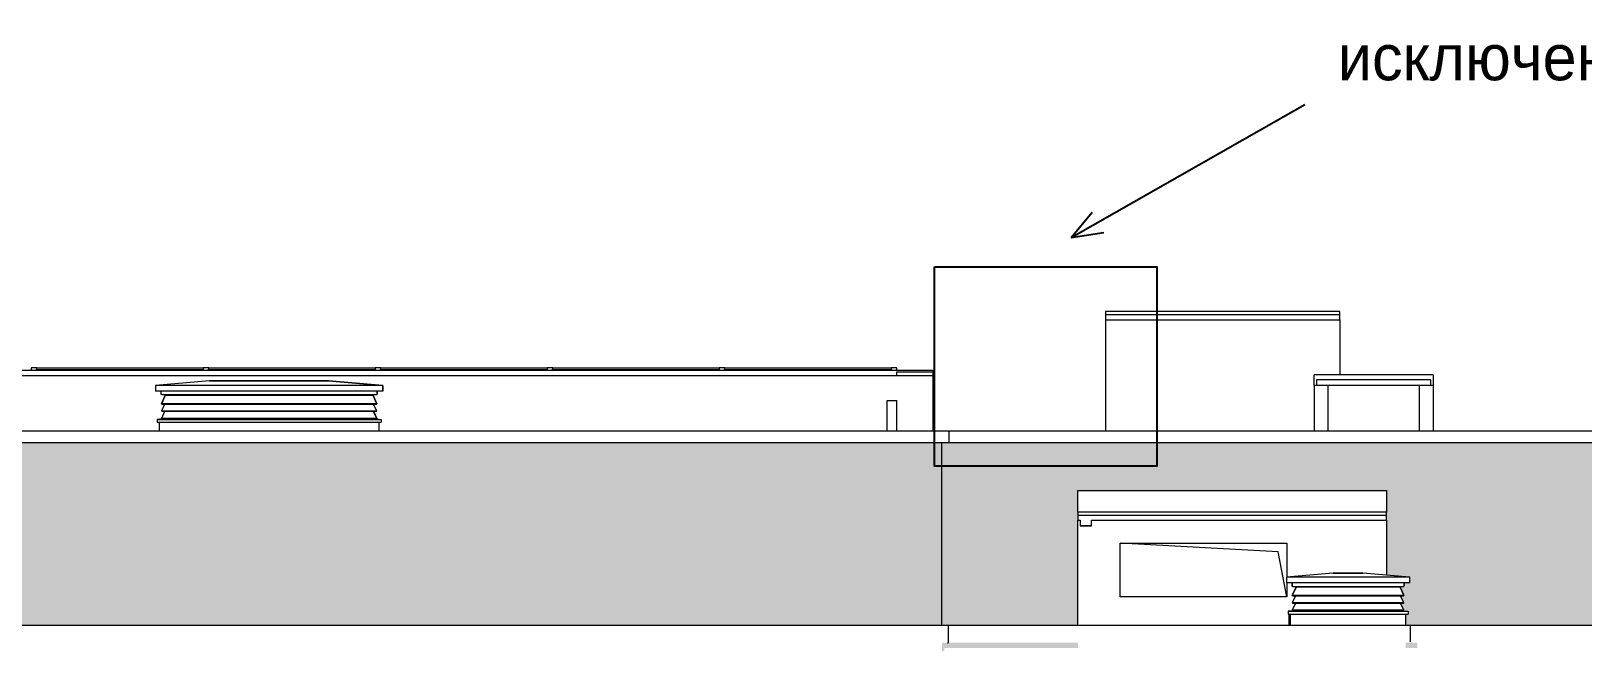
# Model space of a CAD drawing. Header units: millimetres. Extents: x 3914 to 319671, y -18248 to 19136.
# Drawn here: x 116170 to 129755, y 13783 to 19136 of the extents above; entities that cross this region are included whole.
import ezdxf

# ---------------------------------------------------------------- set-up
doc = ezdxf.new("R2010")
doc.units = ezdxf.units.MM
for name, color, linetype, lineweight in [('A-FLOR', 7, 'Continuous', 9), ('A-GENM', 7, 'Continuous', 9), ('A-GLAZ', 7, 'Continuous', 9), ('A-GLAZ-1', 7, 'Continuous', 5), ('A-GLAZ-CWMG', 7, 'Continuous', 9), ('A-ROOF', 7, 'Continuous', 9), ('A-WALL', 7, 'Continuous', 5), ('A-WALL-PATT', 7, 'Continuous', 5), ('I-WALL', 7, 'Continuous', 5), ('S-BEAM', 7, 'Continuous', 9)]:
    doc.layers.add(name, color=color, linetype=linetype, lineweight=lineweight)

# ---------------------------------------------------------------- blocks, each defined once
blk = doc.blocks.new('парапет - парапет-18575254-АР2_ТР1_Фасад 1-___')
at = {"layer": 'A-GENM'}
for p in [(75998, 13930), (85008, 13783)]:
    blk.add_line(p, (85008, 13930), dxfattribs=at)
blk.add_open_spline([(85000, 13776), (85001, 13776), (85001, 13776), (85002, 13776), (85003, 13776), (85004, 13776), (85004, 13777), (85005, 13777), (85006, 13778), (85006, 13778), (85007, 13779), (85007, 13780), (85008, 13781), (85008, 13782), (85008, 13783)], degree=3, knots=[-0.7777778, -0.7777778, -0.7777778, -0.7777778, -0.7222222, -0.6666667, -0.6111111, -0.5555556, -0.5, -0.4444444, -0.3888889, -0.3333333, -0.2777778, -0.2222222, -0.1111111, 0, 0, 0, 0], dxfattribs=at)
blk = doc.blocks.new('парапет4 - парапет-20644611-АР2_ТР1_Фасад 1-___')
at = {"layer": 'A-GENM'}
for p, q in [((85008, 13930), (89050, 13930)), ((89050, 13930), (125390, 13930)), ((89050, 13930), (89050, 13783))]:
    blk.add_line(p, q, dxfattribs=at)
blk = doc.blocks.new('Прямоугольный импост - Рядовой 50х195-26181072-АР2_ТР1_Фасад 1-___')
at = {"layer": 'A-GLAZ-CWMG'}
for p, q in [((83049, 16168), (83049, 16185)), ((83049, 16185), (84505, 16185)), ((83049, 16167), (83049, 16168)), ((83049, 16168), (84505, 16168)), ((83049, 16165), (83049, 16167)), ((84505, 16167), (83049, 16167)), ((84505, 16185), (84505, 16168)), ((84505, 16168), (84505, 16167)), ((84505, 16167), (84505, 16165))]:
    blk.add_line(p, q, dxfattribs=at)
blk = doc.blocks.new('Прямоугольный импост - Рядовой 50х195-26181075-АР2_ТР1_Фасад 1-___')
at = {"layer": 'A-GLAZ-CWMG'}
for p, q in [((84555, 16185), (84505, 16185)), ((84505, 16185), (84505, 16168)), ((84505, 16168), (84515, 16168)), ((84515, 16168), (84515, 16165)), ((84545, 16168), (84555, 16168)), ((84545, 16165), (84545, 16168)), ((84555, 16168), (84555, 16185)), ((84555, 16168), (84555, 16165))]:
    blk.add_line(p, q, dxfattribs=at)
blk = doc.blocks.new('Прямоугольный импост - Рядовой 50х195-26181069-АР2_ТР1_Фасад 1-___')
at = {"layer": 'A-GLAZ-CWMG'}
for p, q in [((83049, 16185), (82999, 16185)), ((82999, 16185), (82999, 16168)), ((82999, 16168), (83009, 16168)), ((83009, 16168), (83009, 16165)), ((83039, 16168), (83049, 16168)), ((83039, 16165), (83039, 16168)), ((83049, 16168), (83049, 16185))]:
    blk.add_line(p, q, dxfattribs=at)
blk = doc.blocks.new('ЗВ_Общее_Ламель_СКБ_Полоса - ЗВ_Общее_Ламель_СКБ_Полоса-28282356-АР2_ТР1_Фасад 1-___')
at = {"layer": 'S-BEAM'}
for p, q in [((88045, 14187), (88017, 14126)), ((88993, 14126), (88965, 14187)), ((88017, 14126), (88021, 14124)), ((88993, 14126), (88017, 14126)), ((88021, 14124), (88989, 14124)), ((88989, 14124), (88993, 14126))]:
    blk.add_line(p, q, dxfattribs=at)
blk = doc.blocks.new('ЗВ_Общее_Ламель_СКБ_Полоса - ЗВ_Общее_Ламель_СКБ_Полоса-28282357-АР2_ТР1_Фасад 1-___')
at = {"layer": 'S-BEAM'}
for p, q in [((88017, 14190), (88050, 14262)), ((88021, 14187), (88017, 14190))]:
    blk.add_line(p, q, dxfattribs=at)
blk = doc.blocks.new('ЗВ_Общее_Ламель_СКБ_Полоса - ЗВ_Общее_Ламель_СКБ_Полоса-V146-АР2_ТР1_Фасад 1-___')
at = {"layer": 'S-BEAM'}
for p, q in [((88960, 14262), (88993, 14190)), ((88993, 14190), (88989, 14187))]:
    blk.add_line(p, q, dxfattribs=at)
blk = doc.blocks.new('ЗВ_Общее_Ламель_СКБ_Полоса - ЗВ_Общее_Ламель_СКБ_Полоса-V147-АР2_ТР1_Фасад 1-___')
at = {"layer": 'S-BEAM'}
for p, q in [((88050, 14262), (88017, 14190)), ((88017, 14190), (88021, 14187)), ((88993, 14190), (88017, 14190)), ((88021, 14187), (88989, 14187)), ((88960, 14262), (88050, 14262)), ((88993, 14190), (88960, 14262)), ((88989, 14187), (88993, 14190))]:
    blk.add_line(p, q, dxfattribs=at)
blk = doc.blocks.new('ЗВ_Общее_Труба профильная_СКБ - ЗВ_Общее_Труба профильная_СКБ-28282360-АР2_ТР1_Фасад 1-___')
at = {"layer": 'S-BEAM'}
for p, q in [((88015, 14276), (88015, 14300)), ((88021, 14270), (88989, 14270)), ((88995, 14300), (88995, 14276))]:
    blk.add_line(p, q, dxfattribs=at)
at = {"layer": 'S-BEAM', "flags": 128}
for points in [[(88021, 14270), (88020, 14270), (88018, 14271), (88017, 14271), (88016, 14272), (88016, 14273), (88015, 14275), (88015, 14276)], [(88995, 14276), (88995, 14275), (88994, 14273), (88994, 14272), (88993, 14271), (88992, 14271), (88990, 14270), (88989, 14270)]]:
    blk.add_lwpolyline(points, dxfattribs=at)
blk = doc.blocks.new('ЗВ_Общее_Труба профильная_СКБ - ЗВ_Общее_Труба профильная_СКБ-28282361-АР2_ТР1_Фасад 1-___')
at = {"layer": 'S-BEAM'}
blk.add_line((88015, 14300), (88015, 14276), dxfattribs=at)
at = {"layer": 'S-BEAM', "flags": 128}
blk.add_lwpolyline([(88015, 14276), (88015, 14275), (88016, 14273), (88016, 14272), (88017, 14271), (88018, 14271), (88020, 14270), (88021, 14270)], dxfattribs=at)
blk = doc.blocks.new('ЗВ_Общее_Труба профильная_СКБ - ЗВ_Общее_Труба профильная_СКБ-V148-АР2_ТР1_Фасад 1-___')
at = {"layer": 'S-BEAM'}
blk.add_line((88995, 14276), (88995, 14300), dxfattribs=at)
at = {"layer": 'S-BEAM', "flags": 128}
blk.add_lwpolyline([(88989, 14270), (88990, 14270), (88992, 14271), (88993, 14271), (88994, 14272), (88994, 14273), (88995, 14275), (88995, 14276)], dxfattribs=at)
blk = doc.blocks.new('ЗВ_Общее_Покрывной элемент_СКБ - ЗВ_Общее_Покрывной элемент_СКБ-28282363-АР2_ТР1_Фасад 1-___')
at = {"layer": 'S-BEAM'}
blk.add_line((88635, 14386), (88375, 14386), dxfattribs=at)
blk = doc.blocks.new('ЗВ_Общее_Покрывной элемент_СКБ - ЗВ_Общее_Покрывной элемент_СКБ-V149-АР2_ТР1_Фасад 1-___')
at = {"layer": 'S-BEAM'}
for p, q in [((88375, 14386), (87965, 14350)), ((87965, 14350), (87965, 14300)), ((89045, 14350), (87965, 14350)), ((89045, 14300), (87965, 14300)), ((88375, 14386), (88635, 14386)), ((89045, 14350), (88635, 14386)), ((89045, 14300), (89045, 14350))]:
    blk.add_line(p, q, dxfattribs=at)
blk = doc.blocks.new('ЗВ_Общее_Отлив_СКБ - ЗВ_Общее_Отлив_СКБ-28282365-АР2_ТР1_Фасад 1-___')
at = {"layer": 'S-BEAM'}
for p, q in [((88045, 14060), (87980, 14053)), ((87980, 14053), (89030, 14053)), ((87980, 14053), (87980, 14028)), ((87980, 14028), (89030, 14028)), ((88965, 14060), (89030, 14053)), ((89030, 14053), (89030, 14028))]:
    blk.add_line(p, q, dxfattribs=at)
blk = doc.blocks.new('ЗВ_Общее_Ламель_СКБ_Полоса - ЗВ_Общее_Ламель_СКБ_Полоса-28283678-АР2_ТР1_Фасад 1-___')
at = {"layer": 'S-BEAM'}
for p, q in [((78145, 15867), (78117, 15806)), ((78117, 15806), (78121, 15804)), ((80003, 15806), (78117, 15806)), ((78121, 15804), (79999, 15804)), ((80003, 15806), (79975, 15867)), ((79999, 15804), (80003, 15806))]:
    blk.add_line(p, q, dxfattribs=at)
blk = doc.blocks.new('ЗВ_Общее_Ламель_СКБ_Полоса - ЗВ_Общее_Ламель_СКБ_Полоса-V150-АР2_ТР1_Фасад 1-___')
at = {"layer": 'S-BEAM'}
for p, q in [((79975, 15804), (80003, 15742)), ((80003, 15742), (79999, 15740))]:
    blk.add_line(p, q, dxfattribs=at)
blk = doc.blocks.new('ЗВ_Общее_Ламель_СКБ_Полоса - ЗВ_Общее_Ламель_СКБ_Полоса-V151-АР2_ТР1_Фасад 1-___')
at = {"layer": 'S-BEAM'}
for p, q in [((78117, 15870), (78150, 15942)), ((78121, 15867), (78117, 15870))]:
    blk.add_line(p, q, dxfattribs=at)
blk = doc.blocks.new('ЗВ_Общее_Ламель_СКБ_Полоса - ЗВ_Общее_Ламель_СКБ_Полоса-V152-АР2_ТР1_Фасад 1-___')
at = {"layer": 'S-BEAM'}
for p, q in [((79970, 15942), (80003, 15870)), ((80003, 15870), (79999, 15867))]:
    blk.add_line(p, q, dxfattribs=at)
blk = doc.blocks.new('ЗВ_Общее_Ламель_СКБ_Полоса - ЗВ_Общее_Ламель_СКБ_Полоса-V153-АР2_ТР1_Фасад 1-___')
at = {"layer": 'S-BEAM'}
for p, q in [((78150, 15942), (78117, 15870)), ((79970, 15942), (78150, 15942)), ((80003, 15870), (79970, 15942)), ((78117, 15870), (78121, 15867)), ((80003, 15870), (78117, 15870)), ((78121, 15867), (79999, 15867)), ((79999, 15867), (80003, 15870))]:
    blk.add_line(p, q, dxfattribs=at)
blk = doc.blocks.new('ЗВ_Общее_Труба профильная_СКБ - ЗВ_Общее_Труба профильная_СКБ-28283679-АР2_ТР1_Фасад 1-___')
at = {"layer": 'S-BEAM'}
for p, q in [((78115, 15956), (78115, 15980)), ((78121, 15950), (79999, 15950)), ((80005, 15980), (80005, 15956))]:
    blk.add_line(p, q, dxfattribs=at)
at = {"layer": 'S-BEAM', "flags": 128}
for points in [[(78121, 15950), (78120, 15950), (78118, 15951), (78117, 15951), (78116, 15952), (78116, 15953), (78115, 15955), (78115, 15956)], [(80005, 15956), (80005, 15955), (80004, 15953), (80004, 15952), (80003, 15951), (80002, 15951), (80000, 15950), (79999, 15950)]]:
    blk.add_lwpolyline(points, dxfattribs=at)
blk = doc.blocks.new('ЗВ_Общее_Труба профильная_СКБ - ЗВ_Общее_Труба профильная_СКБ-V154-АР2_ТР1_Фасад 1-___')
at = {"layer": 'S-BEAM'}
blk.add_line((80005, 15956), (80005, 15980), dxfattribs=at)
at = {"layer": 'S-BEAM', "flags": 128}
blk.add_lwpolyline([(79999, 15950), (80000, 15950), (80002, 15951), (80003, 15951), (80004, 15952), (80004, 15953), (80005, 15955), (80005, 15956)], dxfattribs=at)
blk = doc.blocks.new('ЗВ_Общее_Покрывной элемент_СКБ - ЗВ_Общее_Покрывной элемент_СКБ-28283681-АР2_ТР1_Фасад 1-___')
at = {"layer": 'S-BEAM'}
blk.add_line((79580, 16072), (78540, 16072), dxfattribs=at)
blk = doc.blocks.new('ЗВ_Общее_Покрывной элемент_СКБ - ЗВ_Общее_Покрывной элемент_СКБ-V155-АР2_ТР1_Фасад 1-___')
at = {"layer": 'S-BEAM'}
for p, q in [((78540, 16072), (78065, 16030)), ((78540, 16072), (79580, 16072)), ((80055, 16030), (79580, 16072)), ((78065, 16030), (78065, 15980)), ((80055, 16030), (78065, 16030)), ((80055, 15980), (78065, 15980)), ((80055, 15980), (80055, 16030))]:
    blk.add_line(p, q, dxfattribs=at)
blk = doc.blocks.new('ЗВ_Общее_Покрывной элемент_СКБ - ЗВ_Общее_Покрывной элемент_СКБ-28283682-АР2_ТР1_Фасад 1-___')
at = {"layer": 'S-BEAM'}
for p, q in [((79580, 16072), (80055, 16030)), ((80055, 16030), (80055, 15980))]:
    blk.add_line(p, q, dxfattribs=at)
blk = doc.blocks.new('ЗВ_Общее_Отлив_СКБ - ЗВ_Общее_Отлив_СКБ-28283683-АР2_ТР1_Фасад 1-___')
at = {"layer": 'S-BEAM'}
for p, q in [((78145, 15740), (78080, 15733)), ((78080, 15733), (80040, 15733)), ((78080, 15733), (78080, 15708)), ((78080, 15708), (80040, 15708)), ((79975, 15740), (80040, 15733)), ((80040, 15733), (80040, 15708))]:
    blk.add_line(p, q, dxfattribs=at)
blk = doc.blocks.new('Фартук_СКБ_Полоса - Ф1_860 мм_Стена 650 мм-31988170-АР2_ТР1_Фасад 1-___')
at = {"layer": 'A-GENM'}
for p, q in [((93372, 15630), (85010, 15630)), ((93372, 15630), (93372, 15530)), ((85010, 15530), (93372, 15530))]:
    blk.add_line(p, q, dxfattribs=at)
blk = doc.blocks.new('Фартук_СКБ_Полоса - Ф1_860 мм_Стена 650 мм-31996410-АР2_ТР1_Фасад 1-___')
at = {"layer": 'A-GENM'}
for p, q in [((85010, 15630), (71080, 15630)), ((85010, 15630), (85010, 15530)), ((71080, 15530), (85010, 15530))]:
    blk.add_line(p, q, dxfattribs=at)
blk = doc.blocks.new('AR_Отверстие прямоугольное _в стене__БезПР - AR_Отверстие прямоугольное _в стене__БезПР-35794762-АР2_ТР1_Фасад 1-___')
at = {"layer": 'A-GLAZ-1'}
for p, q in [((87892, 14572), (86510, 14650)), ((87970, 14180), (87892, 14572))]:
    blk.add_line(p, q, dxfattribs=at)

msp = doc.modelspace()

# ---------------------------------------------------------------- hatches: boundary and pattern name
at = {"layer": 'A-WALL-PATT'}
h = msp.add_hatch(dxfattribs=at)
h.set_pattern_fill('FP_29', color=256, style=0, pattern_type=2)
h.set_pattern_definition([(180, (81353.65, 12591), (-2e-14, -154), [125, -137]), (90, (81353.65, 12526), (-262, 2e-14), [65, -89]), (180, (81353.65, 12526), (-2e-14, -154), [125, -137]), (90, (81365.65, 12526), (-262, 2e-14), [65, -89]), (180, (81490.65, 12526), (-2e-14, -154), [125, -137]), (180, (81490.65, 12591), (-2e-14, -154), [125, -137]), (90, (81234.65, 12603), (-262, 2e-14), [65, -89]), (90, (81484.65, 12603), (-262, 2e-14), [65, -89]), (0, (81234.65, 12603), (0, -154), [250, -12]), (0, (81234.65, 12668), (0, -154), [250, -12])])
h.paths.add_polyline_path([(81473.7, 13930), (82758.7, 13930), (82758.7, 14444), (82878.7, 14447.6), (82878.7, 14664.2), (84038.7, 14664.2), (84038.7, 14447.6), (84158.7, 14444), (84158.7, 13930), (84633.7, 13930), (84633.7, 14082.2), (85103.7, 14082.2), (85109.6, 14080.9), (85147.7, 14078.7), (85233.4, 14077.2), (85340.7, 14077.3), (85433.6, 14079.8), (85453.7, 14082.2), (85863.7, 14082.2), (85869.6, 14080.9), (85907.7, 14078.7), (85993.4, 14077.2), (86100.7, 14077.3), (86193.7, 14079.8), (86193.7, 14379.6), (86313.7, 14379.6), (86313.7, 14589.2), (87473.7, 14589.2), (87473.7, 14379.6), (87593.7, 14379.6), (87593.7, 13930), (88033.7, 13930), (88033.7, 14994.1), (88093.7, 14994.1), (88093.7, 15185), (93143.7, 15185), (93143.7, 14994.1), (93203.7, 14994.1), (93203.7, 13930), (93753.7, 13930), (93753.7, 14082.2), (94223.7, 14082.2), (94229.6, 14080.9), (94267.7, 14078.7), (94353.4, 14077.2), (94460.7, 14077.3), (94553.6, 14079.8), (94573.7, 14082.2), (94983.7, 14082.2), (94989.6, 14080.9), (95027.7, 14078.7), (95113.4, 14077.2), (95220.7, 14077.3), (95313.6, 14079.8), (95344.4, 14082.2), (95803.7, 14082.2), (95803.7, 13930), (98288.7, 13930), (98288.7, 14178.1), (98268.7, 14178.1), (98269.7, 14203.2), (98334.1, 14210), (98307.9, 14210.9), (98305.3, 14212.1), (98334.1, 14273.7), (98309.8, 14273.7), (98305.3, 14275.9), (98334.1, 14337.5), (98309.8, 14337.5), (98305.3, 14339.6), (98339.1, 14412.1), (99508.2, 14412.1), (99542, 14339.6), (99537.5, 14337.5), (99513.3, 14337.5), (99542, 14275.9), (99537.5, 14273.7), (99513.3, 14273.7), (99542, 14212.1), (99537.5, 14210), (99513.2, 14210), (99578.7, 14203.1), (99578.7, 14178.1), (99558.7, 14178.1), (99558.7, 13930), (100933.7, 13930), (100933.7, 14845.2), (100993.7, 14845.2), (100993.7, 15035), (103963.7, 15035), (103963.7, 14845.2), (104023.7, 14845.2), (104023.7, 14077.1), (104120.7, 14077.3), (104213.6, 14079.8), (104244.4, 14082.2), (104703.7, 14082.2), (104703.7, 13930), (108973.7, 13930), (108973.7, 14369), (109348.7, 14380.3), (109473.7, 14376.5), (109473.7, 15530), (106834.5, 15530), (106833.6, 15530), (81103.7, 15530), (81103.7, 14684.3), (81473.7, 14684.3), (81473.7, 14008.1)])
h.paths.add_polyline_path([(124143.7, 13930), (124143.7, 15530), (110273.7, 15530), (110273.7, 13930), (111360.7, 13930), (112146.7, 13930), (113063.7, 13930), (113063.7, 14253.1), (113043.7, 14253.1), (113044.7, 14278.2), (113109.1, 14285), (113082.9, 14285.9), (113080.3, 14287.1), (113109.1, 14348.7), (113084.8, 14348.7), (113080.3, 14350.9), (113109.1, 14412.5), (113084.8, 14412.5), (113080.3, 14414.6), (113114.1, 14487.1), (114933.2, 14487.1), (114967, 14414.6), (114962.5, 14412.5), (114938.3, 14412.5), (114967, 14350.9), (114962.5, 14348.7), (114938.3, 14348.7), (114967, 14287.1), (114962.5, 14285), (114938.2, 14285), (115003.7, 14278.1), (115003.7, 14253.1), (114983.7, 14253.1), (114983.7, 13930), (124056.8, 13930)])
h.paths.add_polyline_path([(109723.7, 13930), (110210.7, 13930), (110210.7, 14228), (109723.7, 14228), (109723.7, 14008.1)])
h.paths.add_polyline_path([(110210.7, 14246), (110210.7, 14528), (109536.7, 14528), (109536.7, 14374.6), (109723.7, 14369), (109723.7, 14246)])
h.paths.add_polyline_path([(99506.7, 14420), (98307, 14420.6), (98304.2, 14423.4), (98303.7, 14426), (98303.7, 14450), (98253.7, 14450), (98253.7, 14500), (98923.7, 14558.6), (99593.7, 14500), (99593.7, 14450), (99543.7, 14450), (99543.1, 14423.4), (99540.3, 14420.6), (99537.7, 14420)], flags=16)
h.paths.add_polyline_path([(113118.7, 14495), (113082, 14495.6), (113079.2, 14498.4), (113078.7, 14501), (113078.7, 14525), (113028.7, 14526), (113029.7, 14575.1), (113515.1, 14616.6), (114555.1, 14615.6), (115018.7, 14574.1), (115017.7, 14525), (114968.7, 14525), (114968.1, 14498.4), (114965.3, 14495.6), (114962.7, 14495), (113330.9, 14495)], flags=16)
h.paths.add_polyline_path([(110210.7, 14546), (110210.7, 14828), (109536.7, 14828), (109536.7, 14546)])
h.paths.add_polyline_path([(110210.7, 14846), (110210.7, 15128), (109536.7, 15128), (109536.7, 14846), (109883.3, 14846)])
h.paths.add_polyline_path([(110210.7, 15146), (110210.7, 15428), (109536.7, 15428), (109536.7, 15146), (109883.3, 15146)])
h.paths.add_polyline_path([(109536.7, 15446), (110210.7, 15446), (110210.7, 15530), (109536.7, 15530)])
h = msp.add_hatch(dxfattribs=at)
h.set_pattern_fill('FP_24', color=256, style=0, pattern_type=2)
h.set_pattern_definition([(180, (132488.65, 12591), (-2e-14, -154), [125, -137]), (90, (132488.65, 12526), (-262, 2e-14), [65, -89]), (180, (132488.65, 12526), (-2e-14, -154), [125, -137]), (90, (132500.65, 12526), (-262, 2e-14), [65, -89]), (180, (132625.65, 12526), (-2e-14, -154), [125, -137]), (180, (132625.65, 12591), (-2e-14, -154), [125, -137]), (90, (132369.65, 12603), (-262, 2e-14), [65, -89]), (90, (132619.65, 12603), (-262, 2e-14), [65, -89]), (0, (132369.65, 12603), (0, -154), [250, -12]), (0, (132369.65, 12668), (0, -154), [250, -12])])
h.paths.add_polyline_path([(124163.7, 13510), (124163.7, 13730), (125333.7, 13730), (125333.7, 13776), (124201.7, 13776.4), (124200.9, 13779.8), (124198.7, 13777.2), (124195.6, 13776), (124143.7, 13776), (124143.7, 13510)], flags=0)
h.paths.add_polyline_path([(128253.5, 13730), (128303.7, 13730), (128303.7, 13776), (128203.7, 13776), (128203.7, 13730), (128249.9, 13730)], flags=0)
h.paths.add_polyline_path([(125206, 13930), (125333.7, 13930), (125333.7, 15110), (128033.7, 15110), (128033.7, 14367.9), (128238.7, 14349.1), (128237.7, 14300), (128188.7, 14300), (128188.1, 14273.4), (128185.3, 14270.6), (128182.7, 14270), (128033.7, 14270), (128033.7, 14262.1), (128153.2, 14262.1), (128187, 14189.6), (128182.5, 14187.5), (128158.3, 14187.5), (128187, 14125.9), (128182.5, 14123.7), (128158.3, 14123.7), (128187, 14062.1), (128182.5, 14060), (128158.2, 14060), (128223.7, 14053.1), (128223.7, 14028.1), (128203.7, 14028.1), (128203.7, 13930), (129933.7, 13930), (129933.7, 14660), (132308.7, 14660), (132308.7, 14470.2), (132373.7, 14470.2), (132373.7, 13930), (132503.7, 13930), (132503.7, 15530), (124143.7, 15530), (124143.7, 13930), (124822.9, 13930)], flags=0)

# ---------------------------------------------------------------- linework, layer by layer
at = {"color": 1}
for q in [(127319.9, 18491), (125459.9, 17549), (125561.5, 17370.7)]:
    msp.add_line((125275.9, 17326), q, dxfattribs=at)
msp.add_lwpolyline([(124078.9, 17069), (126025.9, 17069), (126025.9, 15323), (124078.9, 15323)], close=True, dxfattribs=at)
at = {"layer": 'A-FLOR'}
for p, q in [((112843.7, 16165), (124063.7, 16165)), ((124063.7, 16115), (113158.7, 16115)), ((124063.7, 16165), (124063.7, 16115))]:
    msp.add_line(p, q, dxfattribs=at)
at = {"layer": 'A-ROOF'}
for p, q in [((125575.5, 16677.8), (125575.5, 16605)), ((127625.5, 16677.8), (125575.5, 16677.8)), ((127625.5, 16649), (125575.5, 16649)), ((125575.5, 16605), (127625.5, 16605)), ((127625.5, 16605), (127625.5, 16677.8)), ((127403, 16030), (127403, 16124)), ((128443.2, 16124), (127403, 16124)), ((128443.2, 16124), (128443.2, 16030)), ((128443.2, 16030), (127403, 16030)), ((125333.7, 14921), (125333.7, 14850)), ((128033.7, 14889.7), (125333.7, 14889.7)), ((125333.7, 14850), (125353.7, 14850)), ((125353.7, 14850), (125353.7, 14800.7)), ((125453.7, 14800.7), (125453.7, 14850.7)), ((125453.7, 14850.7), (128033.7, 14850.7)), ((128033.7, 14850.7), (128033.7, 14921)), ((125453.7, 14800.7), (125353.7, 14800.7))]:
    msp.add_line(p, q, dxfattribs=at)
at = {"layer": 'A-WALL'}
for p, q in [((125575.5, 16605), (125575.5, 15629.9)), ((127625.5, 16605), (127625.5, 16124)), ((127423, 16080), (127423, 16030)), ((128423.2, 16080), (127423, 16080)), ((128423.2, 16030), (128423.2, 16080)), ((127403, 16030), (127403, 15629.9)), ((127523, 16030), (127523, 15629.9)), ((128323.2, 15629.9), (128323.2, 16030)), ((128443.2, 16030), (128443.2, 15629.9)), ((117293.7, 15629.9), (117293.7, 15708.1)), ((119213.7, 15708.1), (119213.7, 15629.9)), ((124143.7, 13930), (124143.7, 15530)), ((125333.7, 14921), (125333.7, 15110)), ((125333.7, 15110), (128033.7, 15110)), ((128033.7, 15110), (128033.7, 14921)), ((125333.7, 13930), (125333.7, 14850)), ((128033.7, 14850.7), (128033.7, 14367.9)), ((125353.7, 14800.7), (125353.7, 14800)), ((125353.7, 14800), (125453.7, 14800)), ((125453.7, 14800.7), (125453.7, 14800)), ((125703.7, 14180), (125703.7, 14650)), ((125703.7, 14650), (127163.7, 14650)), ((127163.7, 14650), (127163.7, 14350.4)), ((127163.7, 14300), (127163.7, 14180)), ((128033.7, 14270.2), (128033.7, 14262.1)), ((127163.7, 14180), (125703.7, 14180)), ((127183.7, 13930), (127183.7, 14028.1)), ((127193.7, 13930), (127193.7, 14028.1)), ((128203.7, 13930), (128203.7, 14028.1))]:
    msp.add_line(p, q, dxfattribs=at)
at = {"layer": 'I-WALL'}
for p, q in [((123748.7, 16115), (123748.7, 16149.3)), ((123748.7, 16149.3), (124063.7, 16149.3)), ((124063.7, 16115), (124063.7, 15629.9)), ((123663.7, 15629.9), (123663.7, 15900)), ((123663.7, 15900), (123748.7, 15900)), ((123748.7, 15629.9), (123748.7, 15900)), ((125333.7, 14923.4), (128033.7, 14923.4))]:
    msp.add_line(p, q, dxfattribs=at)

# ---------------------------------------------------------------- block references
at = {"layer": 'A-GENM'}
for name in ['Фартук_СКБ_Полоса - Ф1_860 мм_Стена 650 мм-31996410-АР2_ТР1_Фасад 1-___', 'Фартук_СКБ_Полоса - Ф1_860 мм_Стена 650 мм-31988170-АР2_ТР1_Фасад 1-___', 'парапет - парапет-18575254-АР2_ТР1_Фасад 1-___', 'парапет4 - парапет-20644611-АР2_ТР1_Фасад 1-___']:
    msp.add_blockref(name, (39193.7, 0), dxfattribs=at)
at = {"layer": 'A-GLAZ'}
msp.add_blockref('AR_Отверстие прямоугольное _в стене__БезПР - AR_Отверстие прямоугольное _в стене__БезПР-35794762-АР2_ТР1_Фасад 1-___', (39193.7, 0), dxfattribs=at)
at = {"layer": 'A-GLAZ-CWMG'}
for name, p in [('Прямоугольный импост - Рядовой 50х195-26181069-АР2_ТР1_Фасад 1-___', (33170.8, 0)), ('Прямоугольный импост - Рядовой 50х195-26181072-АР2_ТР1_Фасад 1-___', (33170.8, 0)), ('Прямоугольный импост - Рядовой 50х195-26181069-АР2_ТР1_Фасад 1-___', (34676.5, 0)), ('Прямоугольный импост - Рядовой 50х195-26181072-АР2_ТР1_Фасад 1-___', (34676.5, 0)), ('Прямоугольный импост - Рядовой 50х195-26181069-АР2_ТР1_Фасад 1-___', (36182.2, 0)), ('Прямоугольный импост - Рядовой 50х195-26181072-АР2_ТР1_Фасад 1-___', (36182.2, 0)), ('Прямоугольный импост - Рядовой 50х195-26181069-АР2_ТР1_Фасад 1-___', (37687.9, 0)), ('Прямоугольный импост - Рядовой 50х195-26181072-АР2_ТР1_Фасад 1-___', (37687.9, 0)), ('Прямоугольный импост - Рядовой 50х195-26181069-АР2_ТР1_Фасад 1-___', (39193.7, 0)), ('Прямоугольный импост - Рядовой 50х195-26181072-АР2_ТР1_Фасад 1-___', (39193.7, 0)), ('Прямоугольный импост - Рядовой 50х195-26181075-АР2_ТР1_Фасад 1-___', (39193.7, 0))]:
    msp.add_blockref(name, p, dxfattribs=at)
at = {"layer": 'S-BEAM'}
for name, p in [('ЗВ_Общее_Покрывной элемент_СКБ - ЗВ_Общее_Покрывной элемент_СКБ-V155-АР2_ТР1_Фасад 1-___', (39193.7, 0)), ('ЗВ_Общее_Покрывной элемент_СКБ - ЗВ_Общее_Покрывной элемент_СКБ-28283681-АР2_ТР1_Фасад 1-___', (39193.7, 0)), ('ЗВ_Общее_Покрывной элемент_СКБ - ЗВ_Общее_Покрывной элемент_СКБ-28283682-АР2_ТР1_Фасад 1-___', (39193.7, 0)), ('ЗВ_Общее_Труба профильная_СКБ - ЗВ_Общее_Труба профильная_СКБ-28283679-АР2_ТР1_Фасад 1-___', (39193.7, 0)), ('ЗВ_Общее_Ламель_СКБ_Полоса - ЗВ_Общее_Ламель_СКБ_Полоса-V151-АР2_ТР1_Фасад 1-___', (39193.7, 0)), ('ЗВ_Общее_Ламель_СКБ_Полоса - ЗВ_Общее_Ламель_СКБ_Полоса-V153-АР2_ТР1_Фасад 1-___', (39193.7, 0)), ('ЗВ_Общее_Ламель_СКБ_Полоса - ЗВ_Общее_Ламель_СКБ_Полоса-V152-АР2_ТР1_Фасад 1-___', (39193.7, 0)), ('ЗВ_Общее_Труба профильная_СКБ - ЗВ_Общее_Труба профильная_СКБ-V154-АР2_ТР1_Фасад 1-___', (39193.7, 0)), ('ЗВ_Общее_Ламель_СКБ_Полоса - ЗВ_Общее_Ламель_СКБ_Полоса-28283678-АР2_ТР1_Фасад 1-___', (39193.7, 0)), ('ЗВ_Общее_Ламель_СКБ_Полоса - ЗВ_Общее_Ламель_СКБ_Полоса-28283678-АР2_ТР1_Фасад 1-___', (39193.7, -63.7)), ('ЗВ_Общее_Ламель_СКБ_Полоса - ЗВ_Общее_Ламель_СКБ_Полоса-V150-АР2_ТР1_Фасад 1-___', (39193.7, 0)), ('ЗВ_Общее_Отлив_СКБ - ЗВ_Общее_Отлив_СКБ-28283683-АР2_ТР1_Фасад 1-___', (39193.7, 0)), ('ЗВ_Общее_Покрывной элемент_СКБ - ЗВ_Общее_Покрывной элемент_СКБ-V149-АР2_ТР1_Фасад 1-___', (39193.7, 0)), ('ЗВ_Общее_Труба профильная_СКБ - ЗВ_Общее_Труба профильная_СКБ-28282360-АР2_ТР1_Фасад 1-___', (39193.7, 0)), ('ЗВ_Общее_Труба профильная_СКБ - ЗВ_Общее_Труба профильная_СКБ-28282361-АР2_ТР1_Фасад 1-___', (39193.7, 0)), ('ЗВ_Общее_Покрывной элемент_СКБ - ЗВ_Общее_Покрывной элемент_СКБ-28282363-АР2_ТР1_Фасад 1-___', (39193.7, 0)), ('ЗВ_Общее_Труба профильная_СКБ - ЗВ_Общее_Труба профильная_СКБ-V148-АР2_ТР1_Фасад 1-___', (39193.7, 0)), ('ЗВ_Общее_Ламель_СКБ_Полоса - ЗВ_Общее_Ламель_СКБ_Полоса-28282357-АР2_ТР1_Фасад 1-___', (39193.7, 0)), ('ЗВ_Общее_Ламель_СКБ_Полоса - ЗВ_Общее_Ламель_СКБ_Полоса-V147-АР2_ТР1_Фасад 1-___', (39193.7, 0)), ('ЗВ_Общее_Ламель_СКБ_Полоса - ЗВ_Общее_Ламель_СКБ_Полоса-28282356-АР2_ТР1_Фасад 1-___', (39193.7, 0)), ('ЗВ_Общее_Ламель_СКБ_Полоса - ЗВ_Общее_Ламель_СКБ_Полоса-V146-АР2_ТР1_Фасад 1-___', (39193.7, 0)), ('ЗВ_Общее_Отлив_СКБ - ЗВ_Общее_Отлив_СКБ-28282365-АР2_ТР1_Фасад 1-___', (39193.7, 0)), ('ЗВ_Общее_Ламель_СКБ_Полоса - ЗВ_Общее_Ламель_СКБ_Полоса-28282356-АР2_ТР1_Фасад 1-___', (39193.7, -63.7))]:
    msp.add_blockref(name, p, dxfattribs=at)

# ---------------------------------------------------------------- texts
at = {"color": 1, "insert": (127609.9, 19104), "char_height": 400, "attachment_point": 1}
msp.add_mtext_dynamic_manual_height_columns('исключен переходной мостик', width=24683, gutter_width=1, heights=[0], dxfattribs=at)

doc.saveas('drawing.dxf')
